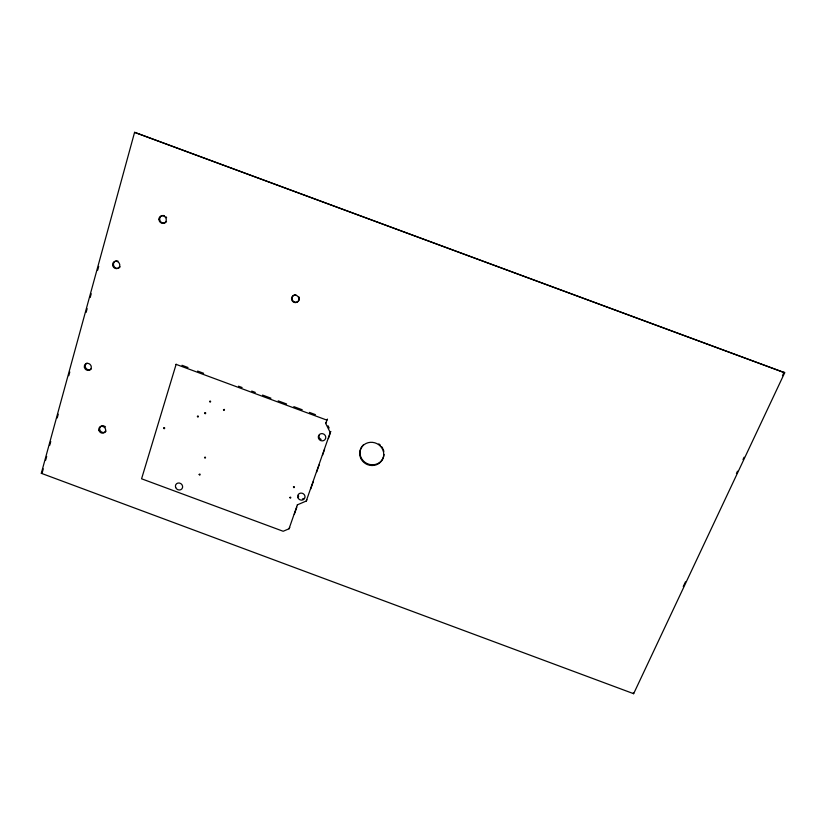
<?xml version="1.0" encoding="UTF-8"?>
<svg xmlns="http://www.w3.org/2000/svg" width="826" height="826" viewBox="0 0 826 826"><rect width="100%" height="100%" fill="white"/><g stroke="black" fill="none" stroke-linecap="round" stroke-linejoin="round"><path stroke-width="1.24" d="M41.3 473.308L134.586 132.336L784.7 372.743L633.635 693.695L41.3 473.308L42.25 472.586L43.272 468.858M45.657 460.175L46.679 456.448M49.736 445.266L50.758 441.538M57.221 417.946L58.233 414.218M68.775 375.716L69.797 371.989M86.121 312.383L87.143 308.656M90.199 297.474L91.221 293.757M97.685 270.154L98.707 266.426M289.761 527.442L289.028 528.785L283.163 531.263L141.576 478.791L176.144 364.256M289.028 528.785L297.412 504.738M297.35 504.851L306.24 501.041L330.235 432.494L325.681 423.397L327.457 419.081M294.324 514.319L296.823 507.164M310.71 488.992L313.23 481.795M316.585 472.204L319.104 465.017M322.46 455.415L324.566 449.427M328.345 438.637L330.441 432.638M683.267 586.522L685.466 581.865M736.431 473.525L737.525 471.192M743.008 459.545L744.102 457.222M782.47 375.675L784.111 372.175M306.24 501.041L306.931 499.782M330.235 432.494L330.854 431.44M325.681 423.397L326.322 422.365M134.586 132.336L784.7 372.743M181.988 365.288L187.998 367.508M197.62 371.07L203.63 373.29M238.497 386.186L242.101 387.518M251.724 391.07L255.327 392.412M262.544 395.076L270.959 398.184M278.166 400.858L286.581 403.966M293.798 406.64L302.213 409.748M309.43 412.411L315.439 414.642M176.041 364.338L326.828 420.104M328.025 425.772L329.161 428.033M633.397 692.539L633.635 693.695M299.002 296.957A3.779 3.624 50.5 0 1 296.782 302.099A3.779 3.624 50.5 0 1 292.043 298.795A3.779 3.624 50.5 0 1 295.904 294.799M106.048 431.131A3.614 3.263 42.8 0 1 100.307 430.893A3.614 3.263 42.8 0 1 102.197 425.72M103.095 425.7A3.614 3.263 42.8 0 1 103.983 425.917M104.819 426.34A3.614 3.263 42.8 0 1 105.532 426.959M166.522 221.502A3.882 3.603 59.8 0 1 161.751 222.617A3.882 3.603 59.8 0 1 159.955 217.703A3.882 3.603 59.8 0 1 164.415 215.731M166.036 216.866A3.882 3.603 59.8 0 1 166.604 217.703M120.152 266.767A3.82 3.5 55.2 0 1 115.485 267.83A3.82 3.5 55.2 0 1 113.678 263.029A3.82 3.5 55.2 0 1 118.015 261.13M91.17 369.088A3.686 3.335 47.4 0 1 85.925 368.21A3.686 3.335 47.4 0 1 86.967 363.141M384.007 454.517A12.111 11.502 23.2 0 1 367.105 463.603A12.111 11.502 23.2 0 1 363.388 444.842M378.783 443.872A12.111 11.502 23.2 0 1 380.414 445.214M381.777 446.794A12.111 11.502 23.2 0 1 382.851 448.57M383.264 449.52A12.111 11.502 23.2 0 1 383.832 451.481M304.216 498.346A3.727 3.469 27.8 0 1 302.45 498.894M298.64 496.447A3.727 3.469 27.8 0 1 298.413 495.538M321.149 439.411A3.789 3.583 30.1 0 1 319.652 438.152M319.187 437.295A3.789 3.583 30.1 0 1 318.991 435.416M289.823 497.489C290.545 499.689 291.568 496.044 289.823 497.489M204.745 413C205.364 415.302 206.572 411.627 204.745 413M209.649 401.395C210.269 403.707 211.487 400.001 209.649 401.395M199.18 474.392C199.799 476.623 200.986 473.061 199.18 474.392M204.559 457.439C205.178 459.69 206.366 456.086 204.559 457.439M223.495 409.696C224.114 412.009 225.343 408.312 223.495 409.696M293.467 486.906C294.056 489.157 295.316 485.574 293.467 486.906M163.744 427.971C164.281 430.263 165.603 426.691 163.744 427.971M197.414 416.304C197.827 418.637 199.365 415.106 197.414 416.304M291.537 298.537A3.789 3.634 50.5 0 0 296.906 302.285A3.789 3.634 50.5 0 0 297.257 295.863A3.789 3.634 50.5 0 0 291.537 298.537M98.872 430.274A3.614 3.273 42.7 0 0 104.644 432.421A3.614 3.273 42.7 0 0 103.147 426.546A3.614 3.273 42.7 0 0 98.872 430.274M158.933 219.2A3.893 3.603 59.8 0 0 164.384 222.999A3.893 3.603 59.8 0 0 164.529 216.412A3.893 3.603 59.8 0 0 158.933 219.2M112.584 264.588A3.82 3.51 55.2 0 0 117.963 268.316A3.82 3.51 55.2 0 0 118.035 261.894A3.82 3.51 55.2 0 0 112.584 264.588M84.428 367.436A3.686 3.345 47.4 0 0 90.282 369.614A3.686 3.345 47.4 0 0 88.743 363.564A3.686 3.345 47.4 0 0 84.428 367.436M360.869 458.544A12.132 11.523 23.2 0 0 381.664 460.815A12.132 11.523 23.2 0 0 372.629 442.364A12.132 11.523 23.2 0 0 360.869 458.544M175.69 487.546A3.717 3.397 36.2 0 0 181.896 488.847A3.717 3.397 36.2 0 0 179.49 483.055A3.717 3.397 36.2 0 0 175.69 487.546M297.918 497.686A3.738 3.48 27.8 0 0 304.216 498.997A3.738 3.48 27.8 0 0 301.944 493.163A3.738 3.48 27.8 0 0 297.918 497.686M318.526 438.358A3.8 3.593 30 0 0 324.938 439.68A3.8 3.593 30 0 0 322.646 433.671A3.8 3.593 30 0 0 318.526 438.358"/></g></svg>
